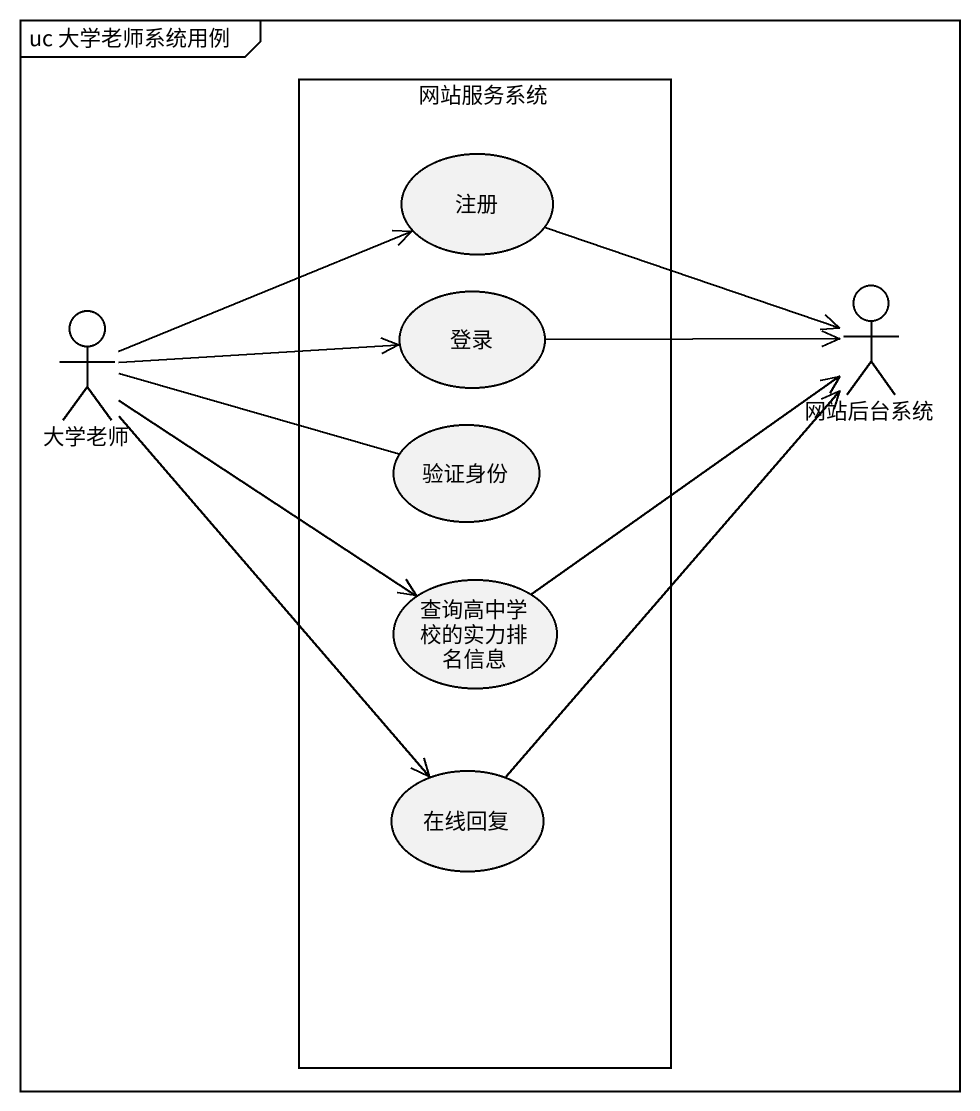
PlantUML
@startuml
mainframe uc 大学老师系统用例
rectangle 网站服务系统 {
  usecase 注册
  usecase 登录
  usecase 验证身份
  usecase 查询高中学校的实力排名信息
  usecase 在线回复
}
actor 大学老师
actor 网站后台系统
大学老师 -right-> 注册
大学老师 -right-> 登录
大学老师 -right- 验证身份
大学老师 --> 查询高中学校的实力排名信息
大学老师 --> 在线回复
网站后台系统 <-left- 注册
网站后台系统 <-left- 登录
网站后台系统 <-- 查询高中学校的实力排名信息
网站后台系统 <-- 在线回复
@enduml
